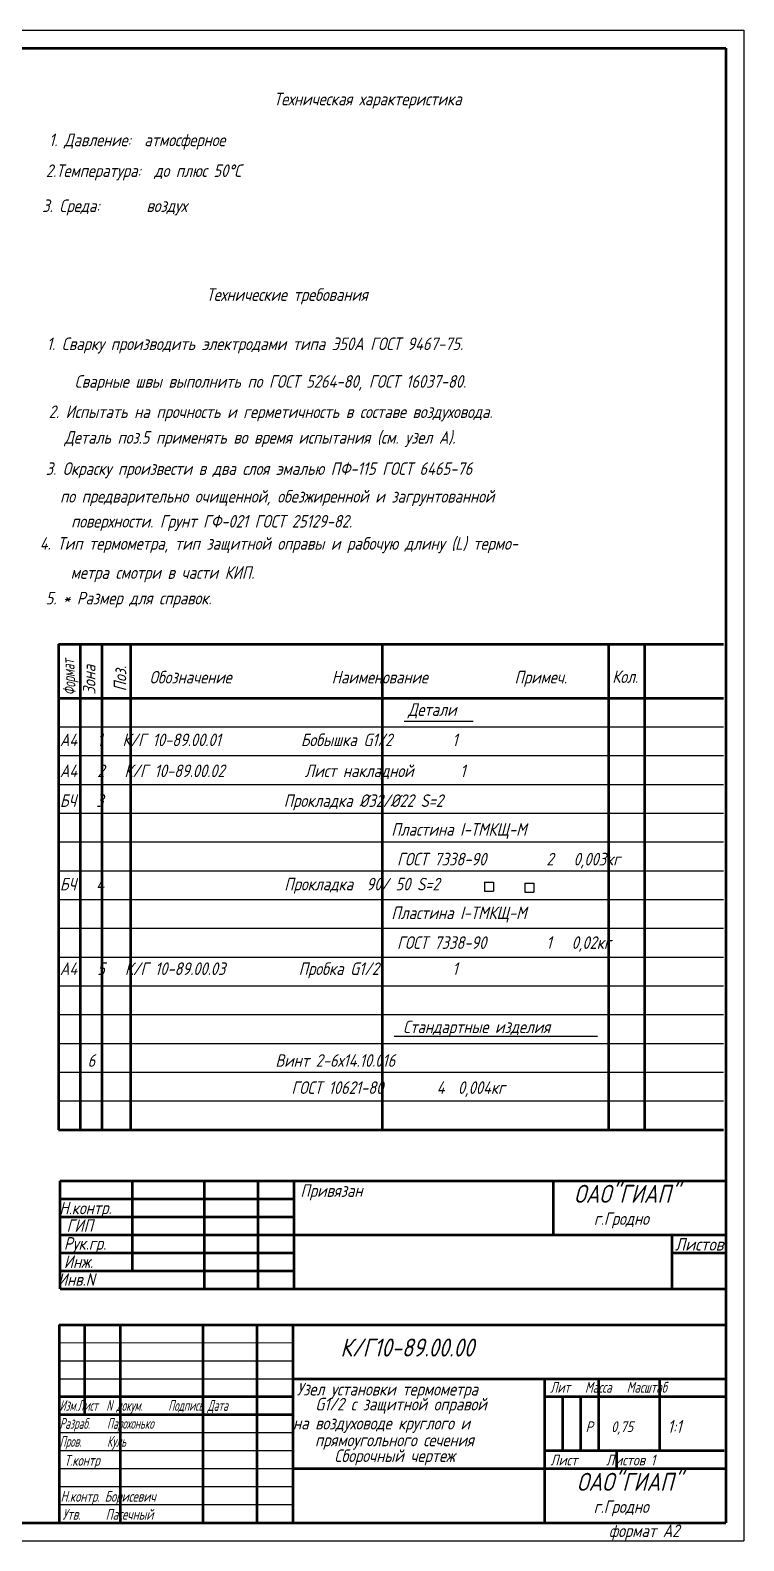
# Model space of a CAD drawing. Header units: inches. Extents: x 2286 to 3316, y 895 to 2213.
# Drawn here: x 2866.4 to 3006.8, y 894.8 to 1191.8 of the extents above; entities that cross this region are included whole.
import ezdxf
from ezdxf.enums import TextEntityAlignment as Align

# ---------------------------------------------------------------- set-up
doc = ezdxf.new("R2010")
doc.units = ezdxf.units.IN
doc.header["$LTSCALE"] = 0.7
doc.header["$MEASUREMENT"] = 0
doc.styles.get("Standard").update_dxf_attribs({"font": 'romand.shx', "width": 0.8, "oblique": 15, "height": 3.5})

msp = doc.modelspace()

# ---------------------------------------------------------------- linework, layer by layer
for p, q in [((2586.78, 1191.78), (3006.78, 1191.78)), ((3006.78, 1191.78), (3006.78, 894.81)), ((2586.78, 894.81), (3006.78, 894.81))]:
    msp.add_line(p, q)
at = {"lineweight": 50}
for p, q in [((2600.93, 1188.25), (3003.25, 1188.25)), ((3003.25, 1188.25), (3003.25, 898.35)), ((2872.01, 1071.09), (2872.01, 975.63)), ((2872.01, 1071.09), (3002.82, 1071.09)), ((2876.26, 1071.09), (2876.26, 975.63)), ((2880.5, 1071.09), (2880.5, 975.63)), ((2886.15, 1071.09), (2886.15, 975.63)), ((2935.65, 1071.09), (2935.65, 975.63)), ((2980.2, 1071.09), (2980.2, 975.63)), ((2987.27, 1071.09), (2987.27, 975.63)), ((2872.01, 1060.48), (3002.82, 1060.48)), ((2872.01, 975.63), (3002.82, 975.63)), ((2872.3, 965.57), (3003.25, 965.57)), ((2886.47, 965.57), (2886.47, 947.9)), ((2900.61, 965.57), (2900.61, 944.36)), ((2911.22, 965.57), (2911.22, 944.36)), ((2918.29, 965.57), (2918.29, 944.36)), ((2969.31, 965.57), (2969.31, 954.97)), ((3003.25, 965.57), (3003.25, 944.36)), ((2872.3, 962.04), (2918.29, 962.04)), ((2872.3, 958.5), (2918.29, 958.5)), ((2872.3, 954.97), (3003.11, 954.97)), ((2992.64, 954.97), (2992.64, 944.36)), ((2872.3, 951.43), (2918.29, 951.43)), ((2992.64, 951.43), (3003.25, 951.43)), ((2872.3, 947.9), (2918.29, 947.9)), ((2872.3, 944.36), (3003.25, 944.36)), ((2872.13, 937.29), (3003.25, 937.29)), ((2872.15, 937.29), (2872.15, 898.35)), ((2877.08, 937.29), (2877.08, 919.61)), ((2884.15, 937.29), (2884.15, 898.4)), ((2900.41, 937.29), (2900.41, 898.4)), ((2911.02, 937.29), (2911.02, 898.4)), ((2918.09, 937.29), (2918.09, 898.4)), ((2918.09, 926.68), (3003.25, 926.68)), ((2967.58, 926.68), (2967.58, 898.4)), ((2978.19, 926.68), (2978.19, 912.54)), ((2990.21, 926.68), (2990.21, 912.54)), ((2872.13, 923.15), (2918.09, 923.15)), ((2967.58, 923.15), (3003.25, 923.15)), ((2971.12, 923.15), (2971.12, 912.54)), ((2974.65, 923.15), (2974.65, 912.54)), ((2872.13, 919.61), (2918.09, 919.61)), ((2967.58, 912.54), (3002.94, 912.54)), ((2981.72, 912.54), (2981.72, 909.01)), ((2918.09, 909.01), (3003.25, 909.01)), ((2592.44, 898.35), (3003.25, 898.35))]:
    msp.add_line(p, q, dxfattribs=at)
at = {"lineweight": 25}
for p, q in [((2872.01, 1071.09), (3002.82, 1071.09)), ((2872.01, 1054.83), (3002.82, 1054.83)), ((2939.95, 1055.97), (2953.53, 1055.97)), ((2872.01, 1049.17), (3002.82, 1049.17)), ((2872.01, 1043.51), (3002.82, 1043.51)), ((2872.01, 1037.86), (3002.82, 1037.86)), ((2872.01, 1032.2), (3002.82, 1032.2)), ((2872.01, 1026.54), (3002.82, 1026.54)), ((2955.81, 1024.29), (2957.58, 1024.29)), ((2955.81, 1024.29), (2955.81, 1022.52)), ((2955.81, 1022.52), (2957.58, 1022.52)), ((2957.58, 1024.29), (2957.58, 1022.52)), ((2963.7, 1024.08), (2965.47, 1024.08)), ((2963.7, 1024.08), (2963.7, 1022.32)), ((2963.7, 1022.32), (2965.47, 1022.32)), ((2965.47, 1024.08), (2965.47, 1022.32)), ((2872.01, 1020.89), (3002.82, 1020.89)), ((2872.01, 1015.23), (3002.82, 1015.23)), ((2872.01, 1009.57), (3002.82, 1009.57)), ((2872.01, 1003.92), (3002.82, 1003.92)), ((2872.01, 998.26), (2980.2, 998.26)), ((2872.01, 998.26), (3002.82, 998.26)), ((2872.01, 992.6), (3002.82, 992.6)), ((2938.01, 994), (2978, 994)), ((2872.01, 986.95), (3002.82, 986.95)), ((2872.01, 981.29), (3002.82, 981.29)), ((2872.13, 930.22), (2918.09, 930.22)), ((2872.13, 926.68), (2918.09, 926.68)), ((2872.13, 916.08), (2918.09, 916.08)), ((2872.13, 912.54), (2918.09, 912.54)), ((2872.13, 909.01), (2918.09, 909.01)), ((2872.13, 905.47), (2918.09, 905.47)), ((2872.13, 901.94), (2918.09, 901.94))]:
    msp.add_line(p, q, dxfattribs=at)
at = {"color": 0, "linetype": 'Continuous', "lineweight": 50}
msp.add_line((2872.3, 944.36), (2872.3, 965.57), dxfattribs=at)
at = {"lineweight": 15}
msp.add_line((2872.13, 933.75), (2918.09, 933.75), dxfattribs=at)

# ---------------------------------------------------------------- texts
at = {"lineweight": 25, "oblique": 15, "width": 0.8}
for s, p in [('Зона', (2879.26, 1061.18)), ('Поз.', (2885.32, 1061.81))]:
    msp.add_text(s, height=2.475, rotation=90, dxfattribs=at).set_placement(p)
at = {"color": 0, "linetype": 'Continuous', "lineweight": 25, "oblique": 15, "width": 0.8}
for s, p in [('Привязан', (2919.57, 962.42)), ('ГИП', (2873.58, 955.54)), ('Рук.гр.', (2873.05, 952.03)), ('Инж.', (2873.05, 948.45)), (' Инв.N', (2870.56, 944.94))]:
    msp.add_text(s, height=2.475, dxfattribs=at).set_placement(p)
msp.add_text('Н.контр.', height=2.475, rotation=0.3236, dxfattribs=at).set_placement((2872.16, 958.97))
at = {"color": 0, "linetype": 'Continuous', "lineweight": 25, "oblique": 15, "width": 0.626739}
msp.add_text('Листов', height=2.475, dxfattribs=at).set_placement((2993.25, 951.87), (3002.78, 951.87), align=Align.FIT)
at = {"lineweight": 25, "oblique": 15, "width": 0.8}
msp.add_text('1:1', height=2.475, dxfattribs=at).set_placement((2991.8, 916.06))
at = {"lineweight": 25, "attachment_point": 1}
for s, insert, char_height, width in [('Техническая характеристика', (2914.34, 1179.49), 2.4747, 90.9365), ('1. Давление:  атмосферное', (2870.13, 1171.45), 2.4747, 101.9074), ('2.Температура:  до плюс 50%%DС', (2869.51, 1165.4), 2.4747, 138.6216), ('3. Среда:       воздух', (2868.78, 1158.51), 2.4747, 85.5729), ('Технические требования', (2901.07, 1141.04), 2.4747, 72.6805), (' 1. Сварку производить электродами типа Э50А ГОСТ 9467-75.', (2868.37, 1131.37), 2.4747, 136.4699), ('Сварные швы выполнить по ГОСТ 5264-80, ГОСТ 16037-80.', (2875.16, 1123.97), 2.4747, 108.0053), ('2. Испытать на прочность и герметичность в составе воздуховода.', (2870.05, 1118.01), 2.4747, 141.8193), ('Деталь поз.5 применять во время испытания (см. узел А).', (2873.16, 1112.97), 2.4747, 121.2983), ('3. Окраску произвести в два слоя эмалью ПФ-115 ГОСТ 6465-76', (2869.46, 1106.83), 2.4747, 112.4514), ('   по предварительно очищенной, обезжиренной и загрунтованной ', (2868.37, 1101.39), 2.4747, 136.4699), (' поверхности. Грунт ГФ-021 ГОСТ 25129-82.', (2873.16, 1096.48), 2.4747, 121.2983), (' 4. Тип термометра, тип защитной оправы и рабочую длину (L) термо-', (2866.98, 1092.12), 2.4747, 127.7653), ('метра смотри в части КИП.', (2874.38, 1086.4), 2.4747, 119.2147), ('5. * Размер для справок.', (2869.46, 1081.37), 2.4747, 112.4514), (' Обозначение               Наименование             Примеч.', (2888.59, 1065.83), 2.4747, 113.7329), ('Кол.', (2980.91, 1065.93), 2.475, 11.4998), ('Детали', (2940.73, 1059.46), 2.475, 24.4492), ('А4   1   К/Г 10-89.00.01            Бобышка G1/2         1   ', (2872.26, 1053.51), 2.4747, 135.6918), ('А4   2   К/Г 10-89.00.02            Лист накладной       1', (2872.26, 1047.42), 2.4747, 135.6918), ('БЧ   3                           Прокладка %%C32/%%C22 S=2       ', (2872.26, 1041.56), 2.4747, 135.6918), ('  Пластина I-ТМКЩ-М', (2934.83, 1035.9), 2.4747, 71.965), ('    ГОСТ 7338-90         2   0,003кг', (2933.33, 1030.06), 2.4747, 71.965), ('БЧ   4                           Прокладка  90/ 50 S=2       ', (2872.26, 1025.15), 2.4747, 135.6918), ('  Пластина I-ТМКЩ-М', (2934.83, 1019.5), 2.4747, 71.965), ('    ГОСТ 7338-90         1   0,02кг', (2933.33, 1013.65), 2.4747, 71.965), ('А4   5   К/Г 10-89.00.03           Пробка G1/2           1   ', (2872.26, 1008.52), 2.4747, 135.6918), ('Стандартные изделия', (2939.77, 997.09), 2.4747, 66.5878), ('     6                           Винт 2-6х14.10.016       ', (2871.14, 990.47), 2.4747, 135.6918), ('                                   ГОСТ 10621-80        4  0,004кг       ', (2871.86, 985.14), 2.4747, 135.6918), ('г.Гродно', (2977.3, 959.39), 2.475, 24.7918), ('{\\W0.7; Лит   Масса   Масштаб}', (2967.72, 926.05), 2.1212, 34.1956), ('{\\W0.6; Изм.Лист  N докум.      Подпись Дата\\P Разраб.    Парохонько\\P Пров.      Куль}', (2871.36, 922.48), 2.1212, 53.7175), ('Р', (2975.65, 918.29), 2.12, 3.3483), ('0,75', (2980.69, 918.29), 2.121, 3.3483), ('Лист     Листов 1', (2968.72, 911.74), 2.1212, 34.9793), ('{\\W0.7;Т.контр}', (2873.14, 911.69), 2.1212, 46.5004), ('{\\W0.7; Н.контр. Борисевич}', (2871.41, 904.61), 2.1212, 28.6689), ('{\\W0.7;Утв.     Пасечный}', (2872.78, 901.08), 2.1212, 27.7325), ('г.Гродно', (2977.27, 902.77), 2.475, 24.7918), ('формат А2', (2980.24, 898.02), 2.475, 23.1533)]:
    msp.add_mtext(s, dxfattribs=dict(at, insert=insert, char_height=char_height, width=width))
at = {"lineweight": 25, "insert": (2872.97, 1060.9), "char_height": 2.4747, "width": 17.0546, "attachment_point": 1, "rotation": 93.2058}
msp.add_mtext('{\\W0.6;Формат}', dxfattribs=at)
at = {"lineweight": 35, "attachment_point": 1}
for s, insert, char_height, width in [('ОАО"ГИАП"', (2973.39, 964.79), 3.535, 25.5755), ('К/Г10-89.00.00 ', (2927.44, 934.57), 3.5354, 82.1749), ('Узел установки термометра', (2918.86, 925.85), 2.4747, 52.335), ('G1/2 с защитной оправой  ', (2922.49, 922.91), 2.4747, 51.842), (' на воздуховоде круглого и ', (2916.8, 919.17), 2.4747, 47.4715), ('прямоугольного сечения ', (2922.44, 915.86), 2.4747, 47.4715), (' Сборочный чертеж', (2924.93, 912.77), 2.4747, 47.6251), ('ОАО"ГИАП"', (2973.94, 908.17), 3.535, 25.5755)]:
    msp.add_mtext(s, dxfattribs=dict(at, insert=insert, char_height=char_height, width=width))

doc.saveas('drawing.dxf')
